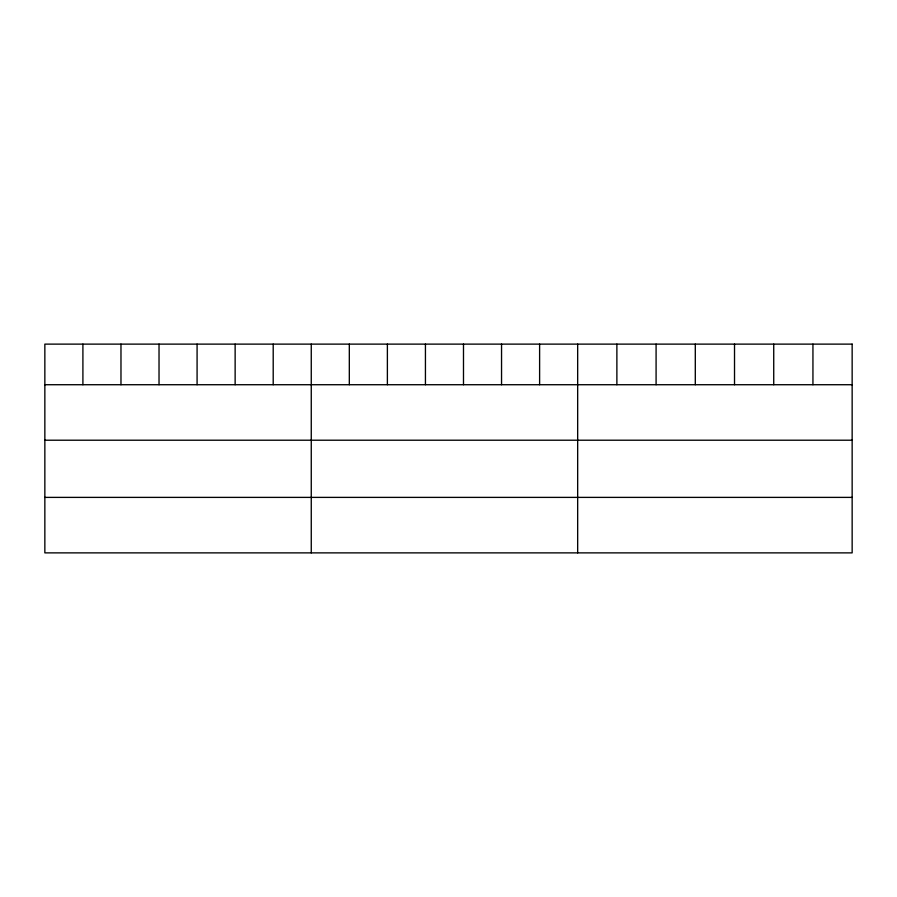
<?xml version="1.0" encoding="UTF-8"?>
<svg xmlns="http://www.w3.org/2000/svg" width="897" height="897" viewBox="0 0 897 897"><rect width="100%" height="100%" fill="white"/><g stroke="black" fill="none" stroke-linecap="round" stroke-linejoin="round"><path stroke-width="1.35" d="M44.85 384.723L852.15 384.723M44.85 440.214L852.15 440.214M44.85 497.387L852.15 497.387M812.94 344.123L812.94 384.723M773.73 344.123L773.73 384.723M734.52 344.123L734.52 384.723M695.298 344.123L695.298 384.723M656.088 344.123L656.088 384.723M616.878 344.123L616.878 384.723M577.668 344.123L577.668 552.877M539.613 344.123L539.613 384.723M501.546 344.123L501.546 384.723M463.491 344.123L463.491 384.723M425.436 344.123L425.436 384.723M387.381 344.123L387.381 384.723M349.314 344.123L349.314 384.723M311.259 344.123L311.259 552.877M273.204 344.123L273.204 384.723M235.137 344.123L235.137 384.723M197.082 344.123L197.082 384.723M159.027 344.123L159.027 384.723M120.972 344.123L120.972 384.723M82.905 344.123L82.905 384.723M852.15 344.123L44.85 344.123L44.85 552.877L852.15 552.877L852.15 344.123"/></g></svg>
